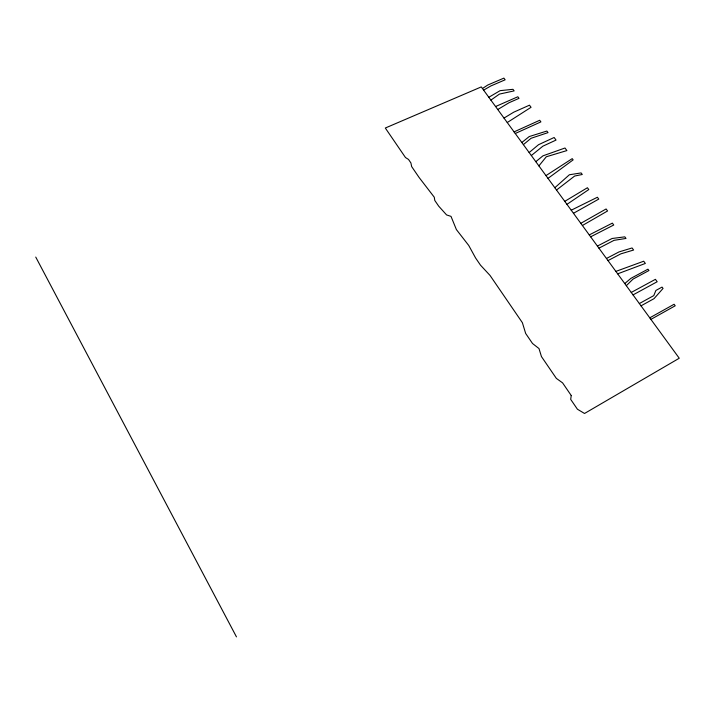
<?xml version="1.0" encoding="UTF-8"?>
<svg xmlns="http://www.w3.org/2000/svg" width="715" height="715" viewBox="0 0 715 715"><rect width="100%" height="100%" fill="white"/><g stroke="black" fill="none" stroke-linecap="round" stroke-linejoin="round"><path stroke-width="1.07" d="M538.896 165.898L546.296 156.773L566.897 150.579L564.984 148.014L542.971 155.834L535.812 161.679M626.304 285.687L633.043 279.091L648.943 270.538L647.942 269.189L630.898 278.35L624.749 283.551M554.831 187.741L569.381 174.764L581.116 172.923L582.278 174.487L574.654 176.033L556.502 190.038M529.145 152.545L538.547 144.698L554.125 137.503L556.038 140.077L542.855 146.191L531.334 155.539M523.371 144.636L531.039 138.299L548.03 132.615L546.868 131.042L529.243 136.556L521.825 142.517M547.994 178.375L573.135 159.883L572.215 158.641L545.974 175.604M490.883 100.118L499.436 94.094L514.148 90.885L512.977 89.321L500.125 90.653L488.819 97.276M566.959 204.356L588.776 189.564L587.417 187.741L564.761 201.353M482.437 88.535L487.719 85.049L503.887 78.123L505.139 79.812L490.821 85.961L483.617 90.153M507.248 122.533L531.057 107.304L529.475 105.185L513.736 112.183L504.003 118.082M497.747 109.52L509.089 102.71L519.01 98.348L517.839 96.766L495.575 106.535M582.394 225.511L607.58 210.97L606.097 208.968L580.803 223.33M573.475 213.285L598.759 199.092L597.391 197.251L571.231 210.21M650.909 319.391L675.219 305.788L674.093 304.259L649.774 317.835M639.344 303.553L653.769 295.626L655.905 290.451L662.036 287.09L663.046 288.449L654.019 298.664L641.015 305.841M633.034 294.902L657.183 281.737L655.405 279.333L631.247 292.453M607.991 260.591L620.835 253.852L633.615 250.027L632.087 247.953L619.011 251.921L606.454 258.481M597.4 246.067L612.076 238.497L624.821 236.844L626.009 238.444L614.051 240.338L598.929 248.159M589.258 234.913L612.362 223.134L613.747 225.011L590.644 236.817M514.067 131.882L539.709 120.281L540.906 121.89L515.256 133.508M617.662 273.845L645.359 263.442L643.706 261.216L615.883 271.396M35.75 257.078L236.459 636.877M571.24 395.52L570.686 399.372L577.416 409.221L584.53 413.476L679.25 358.233L481.258 86.917L385.314 128.021L405.477 157.523L408.506 159.436L410.911 162.94L411.652 166.577L419.097 177.472L434.264 197.197L434.792 200.45L438.679 206.135L446.58 214.929L451.004 216.377L456.385 229.569L468.736 245.468L475.6 257.999L480.498 265.167L490.034 275.436L522.388 322.697L525.668 333.467L532.523 343.504L538.985 348.545L541.461 356.597L556.359 378.396L562.58 382.865L571.24 395.52"/></g></svg>
